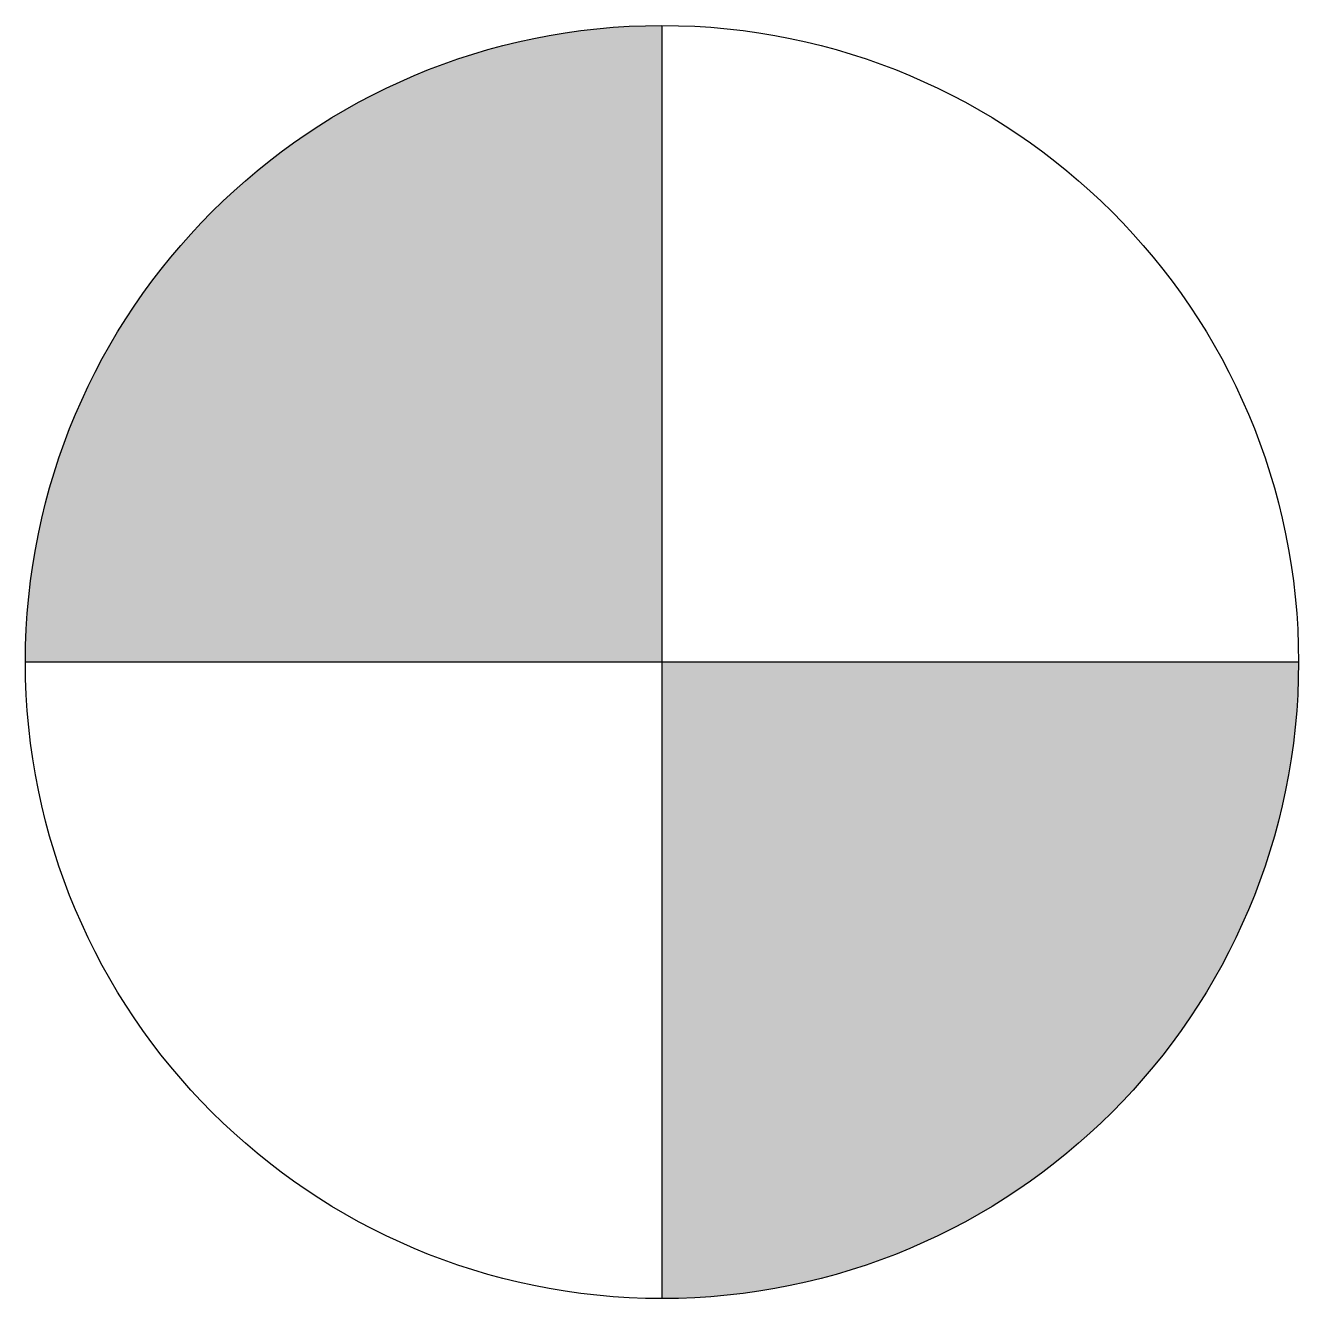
# Model space of a CAD drawing. Header units: millimetres. Extents: x -3111.495 to -3111.195, y 3724.051 to 3724.351.
import ezdxf

# ---------------------------------------------------------------- set-up
doc = ezdxf.new("R2010")
doc.units = ezdxf.units.MM
doc.header["$LTSCALE"] = 10
doc.layers.add('Ele_tomadas', color=2, linetype='Continuous')

msp = doc.modelspace()

# ---------------------------------------------------------------- hatches: boundary and pattern name
at = {"layer": 'Ele_tomadas'}
h = msp.add_hatch(color=1, dxfattribs=at)
h.paths.add_polyline_path([(-3111.34548, 3724.3507, 0.414214), (-3111.49548, 3724.2007), (-3111.34548, 3724.2007)])
h.paths.add_polyline_path([(-3111.34548, 3724.2007), (-3111.34548, 3724.0507, 0.414214), (-3111.19548, 3724.2007)])

# ---------------------------------------------------------------- linework, layer by layer
at = {"layer": 'Ele_tomadas', "color": 1}
for p, q in [((-3111.34548, 3724.3507), (-3111.34548, 3724.0507)), ((-3111.19548, 3724.2007), (-3111.49548, 3724.2007))]:
    msp.add_line(p, q, dxfattribs=at)
at = {"layer": 'Ele_tomadas', "color": 3, "linetype": 'Continuous'}
msp.add_circle((-3111.34548, 3724.2007), 0.15, dxfattribs=at)

doc.saveas('drawing.dxf')
